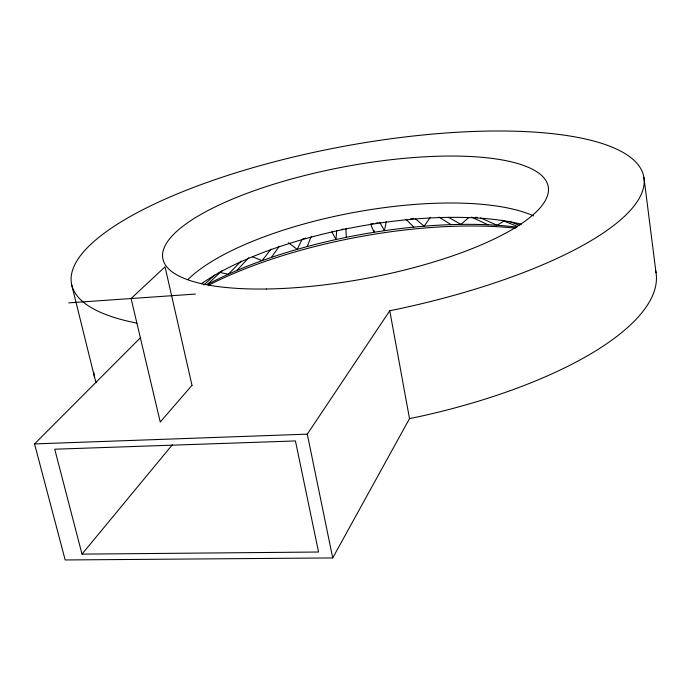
<?xml version="1.0" encoding="UTF-8"?>
<svg xmlns="http://www.w3.org/2000/svg" width="691" height="691" viewBox="0 0 691 691"><rect width="100%" height="100%" fill="white"/><g stroke="black" fill="none" stroke-linecap="round" stroke-linejoin="round"><path stroke-width="1.04" d="M374.142 230.25L374.03 232.28L372.294 232.556A232.254 80.026 -10.5 0 0 346.295 237.341L335.973 239.527A232.254 80.026 -10.5 0 0 310.527 245.676L297.225 249.339A232.254 80.026 -10.5 0 0 271.425 257.389L262.079 260.645A232.254 80.026 -10.5 0 0 236.797 270.518L226.976 274.845A232.254 80.026 -10.5 0 0 207.274 284.562L221.932 270.742M336.716 230.431L335.973 239.527L332.095 232.236M386.286 221.336L384.455 230.682L374.03 232.28L370.575 223.979M307.175 246.575L311.097 236.676M140.333 337.839L34.55 443.916L65.179 559.96L332.716 557.939L409.513 418.616L389.767 310.743L399.83 308.67A291.136 85.123 -10.6 0 0 628.896 156.166A291.136 85.123 -10.6 0 0 217.725 178.727A291.136 85.123 -10.6 0 0 136.853 323.103M332.716 557.939L307.296 434.147L389.767 310.743M430.087 217.648L424.136 226.19L413.857 227.114A232.254 80.026 -10.5 0 0 384.455 230.682L379.851 222.554M271.425 257.389L279.345 246.221M271.062 249.088L262.079 260.645L252.353 256.758M82.004 554.13L318.56 552.023L295.437 440.944L54.736 449.21L82.004 554.13L172.318 444.805M236.797 270.518L248.7 257.752M241.245 260.991L228.35 274.223L219.012 272.271M203.845 285.02L214.746 274.966M468.671 217.63L460.932 224.394L451.068 224.635A232.254 80.026 -10.5 0 0 424.136 226.19L415.11 218.511M504.275 220.87L497.14 225.275L487.976 224.765A232.254 80.026 -10.5 0 0 464.188 224.359L460.932 224.394L448.589 217.354M305.776 238.127L302.252 239.121L297.225 249.339L288.423 242.766M341.302 229.447L343.142 229.058M409.513 418.616L419.342 416.569A285.564 99.677 -10.5 0 0 655.621 270.613M371.508 223.832L373.356 223.539M376.146 223.107L377.994 222.83M410.558 218.909L413.287 218.667M68.677 302.874L195.423 294.064M34.55 443.916L307.296 434.147M475.615 217.294L477.619 217.406M509.068 221.31L519.787 225.456M501.916 220.265L517.447 226.441M480.59 217.95L497.14 225.275A232.254 80.026 -10.5 0 1 516.851 227.14M471.564 217.104L487.976 224.765M438.975 217.078L451.068 224.635M405.988 219.341L413.857 227.114M71.709 284.908L94.632 377.502M643.926 177.371L656.018 272.703M345.897 228.488L346.295 237.341M201.331 283.811A201.331 66.967 -10.5 0 1 521.368 224.212M96.248 382.598A285.564 99.677 -10.5 0 1 93.821 372.302M187.917 279.553A193.998 62.32 -10.5 0 1 354.725 212.31A193.998 62.32 -10.5 0 1 533.452 215.851M208.717 285.124A240.235 83.507 -10.5 0 1 515.503 228.151M332.544 231.26A47.593 4.181 77.7 0 1 331.93 231.321M192.003 385.319L160.243 422.02L131.091 298.538L165.045 266.821L192.003 385.319M266.467 289.002A196.045 56.852 -10.6 0 0 548.308 187.071A196.045 56.852 -10.6 0 0 251.774 191.58A196.045 56.852 -10.6 0 0 266.467 289.002"/></g></svg>
